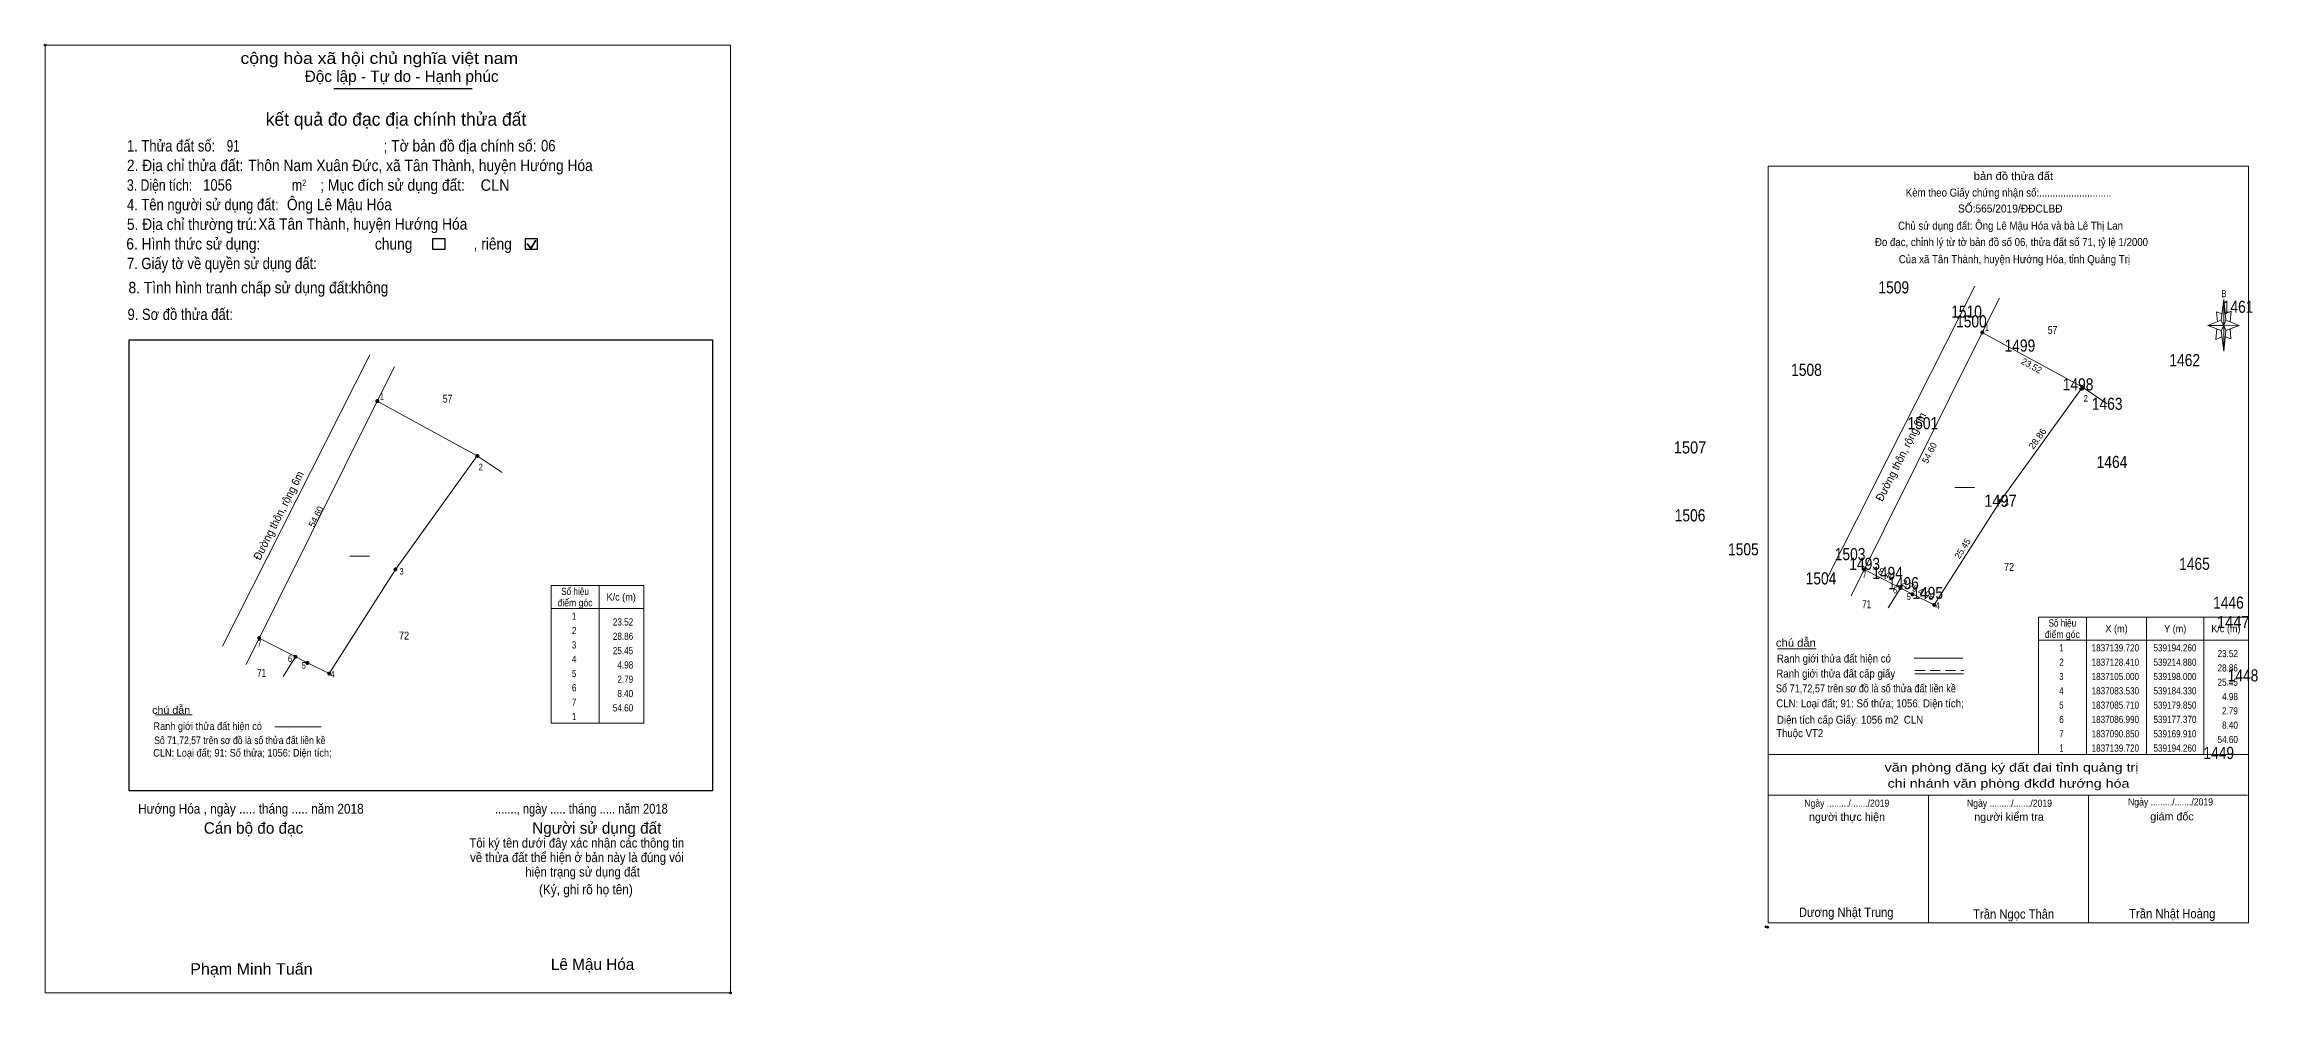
# Model space of a CAD drawing. Header units: metres. Extents: x 538449 to 539991, y 1836405 to 1837200.
# Drawn here: x 538794.7 to 539251, y 1837003.1 to 1837199.1 of the extents above; entities that cross this region are included whole.
import ezdxf
from ezdxf.enums import TextEntityAlignment as Align

# ---------------------------------------------------------------- set-up
doc = ezdxf.new("R2010")
doc.units = ezdxf.units.M
doc.header["$LTSCALE"] = 0.7
doc.header["$PDMODE"] = 32
doc.header["$PDSIZE"] = 0.35
doc.linetypes.add('MEDIUM_DASHED', pattern=[4.5, 3, -1.5])
for name, color, linetype, lineweight in [('10', 7, 'Continuous', 13), ('15', 7, 'Continuous', 13), ('17', 7, 'Continuous', 13), ('2', 7, 'Continuous', 25), ('5', 7, 'Continuous', 13), ('6', 7, 'Continuous', 13), ('63', 7, 'MEDIUM_DASHED', 13)]:
    doc.layers.add(name, color=color, linetype=linetype, lineweight=lineweight)
doc.layers.add('12', color=7, linetype='Continuous')

msp = doc.modelspace()

# ---------------------------------------------------------------- hatches: boundary and pattern name
at = {"layer": '15'}
for points in [[(539215.08, 1837128.41, 1), (539214.68, 1837128.41, 1)], [(538884.17, 1837114.25, 1), (538883.77, 1837114.25, 1)], [(539198.2, 1837105, 1), (539197.8, 1837105, 1)], [(538867.29, 1837090.84, 1), (538866.89, 1837090.84, 1)], [(539177.57, 1837086.99, 1), (539177.17, 1837086.99, 1)], [(539180.05, 1837085.71, 1), (539179.65, 1837085.71, 1)], [(539184.53, 1837083.53, 1), (539184.13, 1837083.53, 1)], [(538846.66, 1837072.83, 1), (538846.26, 1837072.83, 1)], [(538849.14, 1837071.55, 1), (538848.74, 1837071.55, 1)], [(538853.62, 1837069.37, 1), (538853.22, 1837069.37, 1)]]:
    msp.add_hatch(color=256, dxfattribs=at).paths.add_polyline_path(points)
at = {"layer": '63'}
for points in [[(539194.56, 1837139.72, 1), (539193.96, 1837139.72, 1)], [(538863.65, 1837125.56, 1), (538863.05, 1837125.56, 1)], [(538863.55, 1837125.56, 1), (538863.15, 1837125.56, 1)], [(539215.18, 1837128.41, 1), (539214.58, 1837128.41, 1)], [(538884.27, 1837114.25, 1), (538883.67, 1837114.25, 1)], [(539198.3, 1837105, 1), (539197.7, 1837105, 1)], [(538867.39, 1837090.84, 1), (538866.79, 1837090.84, 1)], [(539170.21, 1837090.85, 1), (539169.61, 1837090.85, 1)], [(539177.67, 1837086.99, 1), (539177.07, 1837086.99, 1)], [(539180.15, 1837085.71, 1), (539179.55, 1837085.71, 1)], [(539184.63, 1837083.53, 1), (539184.03, 1837083.53, 1)], [(538839.3, 1837076.69, 1), (538838.7, 1837076.69, 1)], [(538839.2, 1837076.69, 1), (538838.8, 1837076.69, 1)], [(538846.76, 1837072.83, 1), (538846.16, 1837072.83, 1)], [(538849.24, 1837071.55, 1), (538848.64, 1837071.55, 1)], [(538853.72, 1837069.37, 1), (538853.12, 1837069.37, 1)]]:
    msp.add_hatch(color=256, dxfattribs=at).paths.add_polyline_path(points)

# ---------------------------------------------------------------- linework, layer by layer
at = {"layer": '10'}
for p, q in [((539162.32, 1837089.21), (539192.72, 1837149.22)), ((538831.41, 1837075.05), (538861.81, 1837135.06)), ((539179.85, 1837085.71), (539169.91, 1837090.85)), ((539184.33, 1837083.53), (539179.85, 1837085.71)), ((538848.94, 1837071.55), (538839, 1837076.69)), ((538853.42, 1837069.37), (538848.94, 1837071.55))]:
    msp.add_line(p, q, dxfattribs=at)
for points in [[(539167.19, 1837085.39), (539194.26, 1837139.72), (539197.78, 1837146.78)], [(538836.28, 1837071.23), (538863.35, 1837125.56), (538866.87, 1837132.62)]]:
    msp.add_lwpolyline(points, dxfattribs=at)
at = {"layer": '15'}
for p, q in [((539214.88, 1837128.41), (539220, 1837125)), ((538883.97, 1837114.25), (538889.09, 1837110.84)), ((539177.37, 1837086.99), (539174.88, 1837082.95)), ((538846.46, 1837072.83), (538843.97, 1837068.79))]:
    msp.add_line(p, q, dxfattribs=at)
for points in [[(539214.88, 1837128.41), (539198, 1837105), (539184.33, 1837083.53)], [(538883.97, 1837114.25), (538867.09, 1837090.84), (538853.42, 1837069.37)]]:
    msp.add_lwpolyline(points, dxfattribs=at)
for centre in [(539214.88, 1837128.41), (538883.97, 1837114.25), (539198, 1837105), (538867.09, 1837090.84), (539177.37, 1837086.99), (539179.85, 1837085.71), (539184.33, 1837083.53), (538846.46, 1837072.83), (538848.94, 1837071.55), (538853.42, 1837069.37)]:
    msp.add_circle(centre, 0.2, dxfattribs=at)
at = {"layer": '17'}
for p, q in [((539152.04, 1837074.46), (539160, 1837074.46)), ((538817.63, 1837060.85), (538825.2, 1837060.85))]:
    msp.add_line(p, q, dxfattribs=at)
at = {"layer": '2'}
for p, q in [((538854.37, 1837189.99), (538882.94, 1837189.99)), ((538812.18, 1837138.15), (538932.47, 1837138.15)), ((538932.47, 1837138.15), (538932.47, 1837045.17))]:
    msp.add_line(p, q, dxfattribs=at)
at = {"layer": '2', "lineweight": 35}
for p, q in [((538894.22, 1837158.05), (538895.02, 1837157)), ((538895.02, 1837157), (538896, 1837158.75))]:
    msp.add_line(p, q, dxfattribs=at)
at = {"layer": '2', "lineweight": 13}
msp.add_lwpolyline([(538794.86, 1837198.95), (538936.15, 1837198.95), (538936.15, 1837003.53), (538794.86, 1837003.53)], close=True, dxfattribs=at)
at = {"layer": '2'}
for points in [[(538874.81, 1837159.09), (538877.24, 1837159.09), (538877.24, 1837156.83), (538874.81, 1837156.83)], [(538893.9, 1837159.09), (538896.33, 1837159.09), (538896.33, 1837156.83), (538893.9, 1837156.83)]]:
    msp.add_lwpolyline(points, close=True, dxfattribs=at)
msp.add_lwpolyline([(538932.47, 1837045.17), (538812.18, 1837045.17), (538812.18, 1837138.15)], dxfattribs=at)
for p in [(538794.86, 1837198.95), (538936.15, 1837003.53)]:
    msp.add_point(p, dxfattribs=at)
at = {"layer": '5'}
for p, q in [((539243.5, 1837142.23), (539244.05, 1837146.52)), ((539243.5, 1837140.14), (539240.75, 1837141.13)), ((539244.49, 1837140.14), (539244.05, 1837135.85)), ((539244.49, 1837142.23), (539247.24, 1837141.13)), ((539245.37, 1837140.47), (539245.48, 1837138.38)), ((539245.48, 1837138.38), (539244.38, 1837138.82)), ((539150.14, 1837052.65), (539249.14, 1837052.65)), ((539150.14, 1837044.29), (539248.92, 1837044.29)), ((539150.14, 1837044.29), (539248.92, 1837044.29)), ((539150.14, 1837044.29), (539248.92, 1837044.29)), ((539183.14, 1837018), (539183.14, 1837044.29)), ((539216.14, 1837018), (539216.14, 1837044.29))]:
    msp.add_line(p, q, dxfattribs=at)
for points in [[(539150.14, 1837173.98), (539249.14, 1837173.98), (539249.14, 1837018), (539150.14, 1837018)], [(539244.05, 1837146.52), (539244.49, 1837142.23), (539244.05, 1837141.13)], [(539244.05, 1837141.13), (539240.75, 1837141.13), (539243.5, 1837142.23), (539244.49, 1837140.14), (539247.24, 1837141.13), (539244.05, 1837141.24)], [(539244.05, 1837141.13), (539244.05, 1837135.85), (539243.5, 1837140.14)]]:
    msp.add_lwpolyline(points, close=True, dxfattribs=at)
for points in [[(539243.72, 1837143.55), (539242.51, 1837143.99), (539242.73, 1837141.9)], [(539244.38, 1837143.55), (539245.59, 1837144.1), (539245.37, 1837141.9)], [(539244.05, 1837141.13), (539243.5, 1837142.23), (539240.75, 1837141.13)], [(539242.62, 1837140.47), (539242.4, 1837138.27), (539243.61, 1837138.82)], [(539244.05, 1837141.13), (539244.49, 1837140.14), (539247.24, 1837141.13)], [(539249.14, 1837018), (539150.14, 1837018), (539150.14, 1837044.29)]]:
    msp.add_lwpolyline(points, dxfattribs=at)
for p in [(539149.63, 1837017.15), (539150.07, 1837017.08)]:
    msp.add_point(p, dxfattribs=at)
at = {"layer": '6'}
for p, q in [((539180.2, 1837072.54), (539190.25, 1837072.54)), ((539180.35, 1837069.32), (539190.4, 1837069.32)), ((538842.2, 1837058.38), (538851.77, 1837058.38))]:
    msp.add_line(p, q, dxfattribs=at)
at = {"layer": '6', "linetype": 'MEDIUM_DASHED'}
msp.add_line((539180.35, 1837070), (539190.47, 1837070), dxfattribs=at)
at = {"layer": '63', "linetype": 'Continuous'}
for p, q in [((539194.26, 1837139.72), (539214.88, 1837128.41)), ((538863.35, 1837125.56), (538883.97, 1837114.25)), ((539188.58, 1837107.76), (539192.67, 1837107.76)), ((538857.67, 1837093.6), (538861.76, 1837093.6)), ((538909.09, 1837087.51), (538909.09, 1837059.17)), ((539215.73, 1837080.99), (539215.73, 1837052.65)), ((539228.14, 1837080.99), (539228.14, 1837052.65)), ((539239.94, 1837080.99), (539239.94, 1837052.65)), ((539205.81, 1837076.28), (539249.14, 1837076.28))]:
    msp.add_line(p, q, dxfattribs=at)
for points in [[(538909.09, 1837059.17), (538899.17, 1837059.17), (538899.17, 1837087.51), (538909.09, 1837087.51)], [(538909.09, 1837087.51), (538918.29, 1837087.51), (538918.29, 1837059.17), (538909.09, 1837059.17)], [(538899.17, 1837082.8), (538909.09, 1837082.8), (538918.29, 1837082.8)]]:
    msp.add_lwpolyline(points, dxfattribs=at)
msp.add_lwpolyline([(539205.81, 1837080.99), (539249.14, 1837080.99), (539249.14, 1837052.65), (539205.81, 1837052.65)], close=True, dxfattribs=at)
at = {"layer": '63'}
for centre, radius in [((539194.26, 1837139.72), 0.3), ((538863.35, 1837125.56), 0.3), ((538863.35, 1837125.56), 0.2), ((539214.88, 1837128.41), 0.3), ((538883.97, 1837114.25), 0.3), ((539198, 1837105), 0.3), ((538867.09, 1837090.84), 0.3), ((539169.91, 1837090.85), 0.3), ((539177.37, 1837086.99), 0.3), ((539179.85, 1837085.71), 0.3), ((539184.33, 1837083.53), 0.3), ((538839, 1837076.69), 0.3), ((538839, 1837076.69), 0.2), ((538846.46, 1837072.83), 0.3), ((538848.94, 1837071.55), 0.3), ((538853.42, 1837069.37), 0.3)]:
    msp.add_circle(centre, radius, dxfattribs=at)

# ---------------------------------------------------------------- texts
at = {"layer": '12'}
for s, width, p in [('1509', 0.85, (539176.005, 1837147.75)), ('1510', 0.85, (539191.005, 1837142.75)), ('1461', 0.85, (539246.995, 1837143.75)), ('1500', 0.85, (539192.005, 1837140.75)), ('1499', 0.85, (539202.005, 1837135.75)), ('1462', 0.85, (539235.995, 1837132.75)), ('1508', 0.85, (539158.005, 1837130.75)), ('1498', 0.85, (539214.005, 1837127.75)), ('1463', 0.85, (539220, 1837123.75)), ('1501', 0.85, (539181.995, 1837119.75)), ('1507', 0.9, (539134, 1837114.75)), ('1464', 0.85, (539221, 1837111.75)), ('1506', 0.85, (539134.005, 1837100.75)), ('1497', 0.9, (539198, 1837103.75)), ('1505', 0.85, (539145, 1837093.75)), ('1503', 0.85, (539167, 1837092.75)), ('1504', 0.85, (539161, 1837087.75)), ('1493', 0.85, (539170, 1837090.75)), ('1494', 0.85, (539174.72, 1837088.88)), ('1496', 0.85, (539178.005, 1837086.75)), ('1465', 0.85, (539238, 1837090.75)), ('1495', 0.85, (539183, 1837084.75)), ('1446', 0.85, (539245.005, 1837082.75)), ('1447', 0.9, (539246, 1837078.75)), ('1448', 0.85, (539248.005, 1837067.75)), ('1449', 0.85, (539243.005, 1837051.75))]:
    msp.add_text(s, height=2.5, dxfattribs=dict(at, width=width)).set_placement(p, align=Align.CENTER)
at = {"layer": '15'}
for s, width, p in [('57', 0.8, (539208.745, 1837139.38)), ('57', 0.8, (538877.835, 1837125.22)), ('72', 0.85, (539199.775, 1837090.53)), ('71', 0.75, (539170.405, 1837082.85)), ('72', 0.85, (538868.865, 1837076.37)), ('71', 0.75, (538839.495, 1837068.69))]:
    msp.add_text(s, height=1.65, dxfattribs=dict(at, width=width)).set_placement(p, align=Align.CENTER)
at = {"layer": '2'}
for s, height, width, p in [('cộng hòa xã hội chủ nghĩa việt nam', 2.358, 1.15, (538835.13, 1837195.08)), ('1. Thửa đất số:', 2.358, 0.85, (538811.73, 1837177.01)), ('91', 2.36, 0.75, (538832.31, 1837177.01)), ('; Tờ bản đồ địa chính số:', 2.358, 0.9, (538864.64, 1837177.01)), ('06', 2.36, 0.85, (538897.11, 1837177.04)), ('3. Diện tích:', 2.358, 0.8, (538811.73, 1837168.92)), ('2. Địa chỉ thửa đất:', 2.358, 0.9, (538811.73, 1837172.97)), ('1056', 2.36, 0.85, (538827.44, 1837168.94)), ('Thôn Nam Xuân Đức, xã Tân Thành, huyện Hướng Hóa', 2.36, 0.9, (538836.74, 1837172.97)), ('2', 1.347, 0.8, (538847.86, 1837169.88)), ('; Mục đích sử dụng đất:', 2.358, 0.9, (538851.58, 1837168.92)), ('CLN', 2.36, 0.95, (538884.64, 1837168.91)), ('4. Tên người sử dụng đất:', 2.358, 0.85, (538811.73, 1837164.89)), ('Ông Lê Mậu Hóa', 2.36, 0.9, (538844.72, 1837164.9)), ('m', 2.358, 0.8, (538845.74, 1837168.92)), ('5. Địa chỉ thường trú:', 2.358, 0.9, (538811.73, 1837160.84)), ('Xã Tân Thành, huyện Hướng Hóa', 2.36, 0.9, (538838.83, 1837160.89)), ('6. Hình thức sử dụng:', 2.358, 0.9, (538811.6, 1837156.8)), ('chung                , riêng', 2.358, 0.9, (538862.85, 1837156.8)), ('7. Giấy tờ về quyền sử dụng đất:', 2.358, 0.85, (538811.73, 1837152.76)), ('8. Tình hình tranh chấp sử dụng đất: ', 2.359, 0.9, (538812.05, 1837147.78)), ('không', 2.358, 0.9, (538857.9, 1837147.8)), ('9. Sơ đồ thửa đất:', 2.358, 0.85, (538811.85, 1837142.27)), ('Hướng Hóa , ngày ..... tháng ..... năm 2018', 2.021, 0.9, (538814.04, 1837040.49)), ('......., ngày ..... tháng ..... năm 2018', 2.021, 0.85, (538887.61, 1837040.49)), ('(Ký, ghi rõ họ tên)', 2.021, 0.9, (538896.69, 1837023.85)), ('Phạm Minh Tuấn', 2.36, 1.05, (538824.78, 1837007.29))]:
    msp.add_text(s, height=height, dxfattribs=dict(at, width=width)).set_placement(p)
for s, height, p in [('Độc lập - Tự do - Hạnh phúc', 2.358, (538848.39, 1837191.35)), ('Cán bộ đo đạc', 2.358, (538827.57, 1837036.35)), ('Người sử dụng đất', 2.358, (538895.29, 1837036.35)), ('Lê Mậu Hóa', 2.36, (538899.14, 1837008.26))]:
    msp.add_text(s, height=height, dxfattribs=at).set_placement(p)
for s, height, p in [('kết quả đo đạc địa chính thửa đất', 2.696, (538867.205, 1837182.33)), ('.', 0.674, (538936.114, 1837003.15))]:
    msp.add_text(s, height=height, dxfattribs=at).set_placement(p, align=Align.CENTER)
at = {"layer": '2', "width": 0.9}
for s, p in [('Tôi ký tên dưới đây xác nhận các thông tin', (538904.47, 1837033.48)), ('về thửa đất thể hiện ở bản này là đúng vói', (538904.505, 1837030.5)), ('hiện trạng sử dụng đất', (538905.67, 1837027.52))]:
    msp.add_text(s, height=1.948, dxfattribs=at).set_placement(p, align=Align.CENTER)
at = {"layer": '5'}
for s, height, width, p in [('bản đồ thửa đất', 1.65, 1.05, (539200.67, 1837171.14)), ('Kèm theo Giấy chứng nhận số:...........................', 1.65, 0.9, (539199.67, 1837167.72)), ('SỐ:565/2019/ĐĐCLBĐ', 1.65, 0.95, (539200.025, 1837164.43)), ('Chủ sử dụng đất: Ông Lê Mậu Hóa và bà Lê Thị Lan', 1.65, 0.9, (539200.075, 1837160.9)), ('Đo đạc, chỉnh lý từ tờ bản đồ số 06, thửa đất số 71, tỷ lệ 1/2000 ', 1.65, 0.9, (539200.55, 1837157.52)), ('Của xã Tân Thành, huyện Hướng Hóa, tỉnh Quảng Trị', 1.65, 0.9, (539200.88, 1837153.99)), ('B', 1.515, 0.75, (539244.085, 1837146.96)), ('văn phòng đăng ký đất đai tỉnh quảng trị', 1.76, 1.25, (539200.275, 1837049.14)), ('Ngày ........./......./2019', 1.48, 0.9, (539166.315, 1837041.9)), ('chi nhánh văn phòng đkđđ hướng hóa', 1.76, 1.25, (539199.66, 1837045.84)), ('Ngày ........./......./2019', 1.48, 0.9, (539199.865, 1837041.9)), ('Ngày ........./......./2019', 1.48, 0.9, (539233.065, 1837042.17)), ('Dương Nhật Trung', 1.92, 0.9, (539166.2, 1837019.2)), ('Trần Ngọc Thân', 1.92, 0.9, (539200.725, 1837018.84)), ('Trần Nhật Hoàng', 1.925, 0.9, (539233.425, 1837018.91))]:
    msp.add_text(s, height=height, dxfattribs=dict(at, width=width)).set_placement(p, align=Align.CENTER)
for s, p in [('người thực hiện', (539166.365, 1837039)), ('người kiểm tra', (539199.76, 1837039.02)), ('giám đốc', (539233.365, 1837039.09))]:
    msp.add_text(s, height=1.65, dxfattribs=at).set_placement(p, align=Align.CENTER)
at = {"layer": '6'}
for s, height, width, p in [('chú dẫn', 1.65, 1.05, (539151.7, 1837074.91)), ('Ranh giới thửa đất hiện có ', 1.65, 0.9, (539151.92, 1837071.65)), ('Số 71,72,57 trên sơ đồ là số thửa đất liền kề', 1.65, 0.85, (539151.71, 1837065.49)), ('Ranh giới thửa đất cấp giấy', 1.65, 0.9, (539151.8, 1837068.55)), ('chú dẫn', 1.57, 1.05, (538816.92, 1837061.06)), ('CLN: Loại đất; 91: Số thửa; 1056: Diện tích;', 1.65, 0.9, (539151.78, 1837062.4)), ('Ranh giới thửa đất hiện có ', 1.57, 0.9, (538817.2, 1837057.74)), ('Thuộc VT2', 1.65, 0.9, (539151.75, 1837056.26)), ('Diện tích cấp Giấy: 1056 m2  CLN', 1.65, 0.9, (539151.93, 1837059.03)), ('CLN: Loại đất; 91: Số thửa; 1056: Diện tích;', 1.57, 0.9, (538817.16, 1837052.25)), ('Số 71,72,57 trên sơ đồ là số thửa đất liền kề', 1.57, 0.85, (538817.34, 1837054.83))]:
    msp.add_text(s, height=height, dxfattribs=dict(at, width=width)).set_placement(p)
at = {"layer": '63'}
for s, height, width, p in [(' 1', 1.35, 0.75, (539195.63, 1837140)), (' 1', 1.35, 0.75, (538864.72, 1837125.84)), (' 2', 1.35, 0.85, (539216.03, 1837125.46)), (' 2', 1.35, 0.85, (538885.12, 1837111.3)), (' 3', 1.35, 0.8, (539199.68, 1837103.93)), (' 3', 1.35, 0.8, (538868.77, 1837089.77)), (' 7', 1.35, 0.8, (539170.37, 1837089.05)), (' 6', 1.35, 0.85, (539176.7, 1837085.93)), (' 5', 1.35, 0.8, (539179.52, 1837084.54)), ('23.52', 1.476, 0.85, (538916.11, 1837079.28)), (' 4', 1.35, 0.85, (539185.44, 1837082.71)), (' 7', 1.35, 0.8, (538839.46, 1837074.89)), ('28.86', 1.476, 0.85, (538916.11, 1837076.32)), (' 6', 1.35, 0.85, (538845.79, 1837071.77)), (' 5', 1.35, 0.8, (538848.61, 1837070.38)), ('25.45', 1.476, 0.85, (538916.1, 1837073.37)), ('4.98', 1.476, 0.85, (538916.11, 1837070.41)), ('23.52', 1.476, 0.85, (539246.96, 1837072.76)), ('28.86', 1.476, 0.85, (539246.96, 1837069.8)), (' 4', 1.35, 0.85, (538854.53, 1837068.55)), ('2.79', 1.476, 0.85, (538916.1, 1837067.47)), ('25.45', 1.476, 0.85, (539246.95, 1837066.85)), ('54.60', 1.476, 0.85, (538916.11, 1837061.56)), ('8.40', 1.476, 0.85, (538916.11, 1837064.52)), ('4.98', 1.476, 0.85, (539246.96, 1837063.89)), ('2.79', 1.476, 0.85, (539246.95, 1837060.95)), ('8.40', 1.476, 0.85, (539246.96, 1837058)), ('54.60', 1.476, 0.85, (539246.96, 1837055.04))]:
    msp.add_text(s, height=height, dxfattribs=dict(at, width=width)).set_placement(p, align=Align.RIGHT)
for s, rotation, p in [('23.52', 331.255, (539204.095, 1837132.248)), ('54.60', 63.515, (539183.958, 1837114.574)), ('54.60', 63.515, (538851.318, 1837101.424)), ('25.45', 57.515, (539190.752, 1837094.778)), ('8.40', 332.642, (539174.195, 1837089.249)), ('2.79', 332.7, (539178.985, 1837086.871)), ('4.98', 334.052, (539182.37, 1837085.142))]:
    msp.add_text(s, height=1.35, rotation=rotation, dxfattribs=at).set_placement(p, align=Align.CENTER)
for s, height, rotation, width, p in [('Đường thôn, rộng 6m', 1.65, 63.134, 0.95, (539178.201, 1837113.697)), ('28.86', 1.35, 54.206, 1.05, (539206.172, 1837117.405)), ('Đường thôn, rộng 6m', 1.65, 63.134, 0.95, (538843.721, 1837101.587))]:
    msp.add_text(s, height=height, rotation=rotation, dxfattribs=dict(at, width=width)).set_placement(p, align=Align.CENTER)
for s, width, p in [('điểm góc', 0.9, (538904.115, 1837083.23)), ('Số hiệu', 0.85, (538904.115, 1837085.58)), ('K/c (m)', 0.95, (538913.63, 1837084.42)), (' 1', 0.75, (538903.715, 1837080.46)), ('Số hiệu', 0.85, (539210.755, 1837079.06)), (' 3', 0.8, (538903.705, 1837074.55)), (' 2', 0.85, (538903.71, 1837077.5)), ('điểm góc', 0.9, (539210.755, 1837076.71)), (' 1', 0.75, (539210.355, 1837073.94)), ('1837139.720', 0.85, (539221.685, 1837073.94)), ('X (m)', 0.95, (539221.93, 1837077.9)), ('539194.260', 0.85, (539233.98, 1837073.94)), ('Y (m)', 0.95, (539234.03, 1837077.9)), ('K/c (m)', 0.95, (539244.48, 1837077.9)), (' 4', 0.85, (538903.705, 1837071.6)), (' 2', 0.85, (539210.35, 1837070.98)), ('1837128.410', 0.85, (539221.685, 1837070.98)), ('539214.880', 0.85, (539233.98, 1837070.98)), (' 5', 0.8, (538903.705, 1837068.65)), (' 6', 0.85, (538903.71, 1837065.7)), (' 4', 0.85, (539210.345, 1837065.08)), (' 3', 0.8, (539210.345, 1837068.03)), ('1837105.000', 0.85, (539221.685, 1837068.03)), ('1837083.530', 0.85, (539221.685, 1837065.08)), ('539198.000', 0.85, (539233.98, 1837068.03)), ('539184.330', 0.85, (539233.98, 1837065.08)), (' 7', 0.8, (538903.71, 1837062.74)), (' 5', 0.8, (539210.345, 1837062.13)), ('1837085.710', 0.85, (539221.685, 1837062.13)), ('539179.850', 0.85, (539233.98, 1837062.13)), (' 1', 0.75, (538903.715, 1837059.79)), (' 6', 0.85, (539210.35, 1837059.18)), (' 7', 0.8, (539210.35, 1837056.22)), ('1837086.990', 0.85, (539221.685, 1837059.18)), ('1837090.850', 0.85, (539221.685, 1837056.22)), ('539177.370', 0.85, (539233.98, 1837059.18)), ('539169.910', 0.85, (539233.98, 1837056.22)), (' 1', 0.75, (539210.355, 1837053.27)), ('1837139.720', 0.85, (539221.685, 1837053.27)), ('539194.260', 0.85, (539233.98, 1837053.27))]:
    msp.add_text(s, height=1.476, dxfattribs=dict(at, width=width)).set_placement(p, align=Align.CENTER)

doc.saveas('drawing.dxf')
